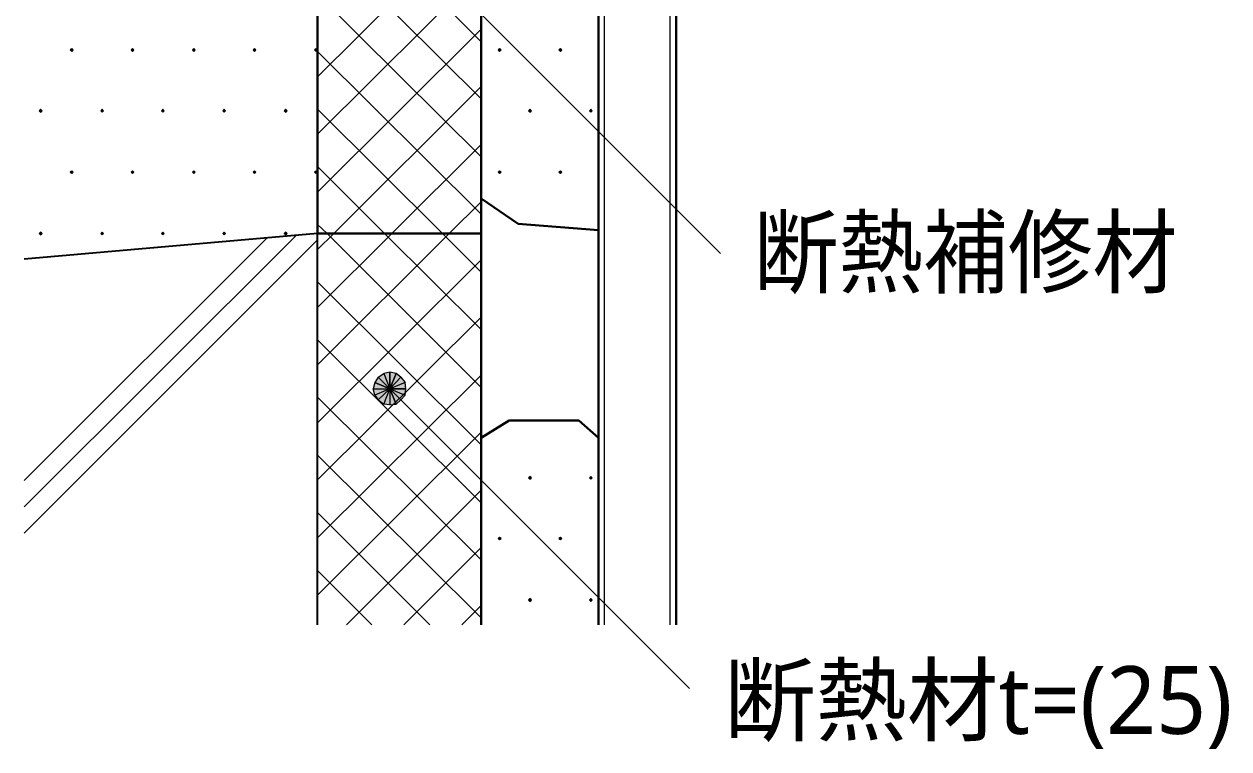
# Model space of a CAD drawing. Header units: millimetres. Extents: x 0 to 420, y 0 to 297.
# Drawn here: x 215.29 to 252.24, y 171.67 to 193.9 of the extents above; entities that cross this region are included whole.
import ezdxf
from ezdxf.enums import TextEntityAlignment as Align

# ---------------------------------------------------------------- set-up
doc = ezdxf.new("R2010")
doc.units = ezdxf.units.MM
doc.styles.add('kst32b', font='NotoSansJP-Variable.ttf')

msp = doc.modelspace()

# ---------------------------------------------------------------- hatches: boundary and pattern name
for points in [[(216.747, 193.146), (216.726, 193.125), (216.704, 193.104), (216.726, 193.082), (216.747, 193.061), (216.768, 193.082), (216.789, 193.104), (216.768, 193.125), (216.747, 193.146)], [(218.609, 193.146), (218.588, 193.125), (218.567, 193.104), (218.588, 193.082), (218.609, 193.061), (218.63, 193.082), (218.652, 193.104), (218.63, 193.125), (218.609, 193.146)], [(220.493, 193.146), (220.472, 193.125), (220.451, 193.104), (220.472, 193.082), (220.493, 193.061), (220.514, 193.082), (220.536, 193.104), (220.514, 193.125), (220.493, 193.146)], [(222.356, 193.146), (222.335, 193.125), (222.313, 193.104), (222.335, 193.082), (222.356, 193.061), (222.377, 193.082), (222.398, 193.104), (222.377, 193.125), (222.356, 193.146)], [(224.24, 193.146), (224.219, 193.125), (224.197, 193.104), (224.219, 193.082), (224.24, 193.061), (224.261, 193.082), (224.282, 193.104), (224.261, 193.125), (224.24, 193.146)], [(229.87, 193.146), (229.849, 193.125), (229.828, 193.104), (229.849, 193.082), (229.87, 193.061), (229.891, 193.082), (229.912, 193.104), (229.891, 193.125), (229.87, 193.146)], [(231.733, 193.146), (231.712, 193.125), (231.69, 193.104), (231.712, 193.082), (231.733, 193.061), (231.754, 193.082), (231.775, 193.104), (231.754, 193.125), (231.733, 193.146)], [(215.794, 191.283), (215.773, 191.262), (215.752, 191.241), (215.773, 191.22), (215.794, 191.198), (215.815, 191.22), (215.837, 191.241), (215.815, 191.262), (215.794, 191.283)], [(217.678, 191.283), (217.657, 191.262), (217.636, 191.241), (217.657, 191.22), (217.678, 191.198), (217.699, 191.22), (217.72, 191.241), (217.699, 191.262), (217.678, 191.283)], [(219.541, 191.283), (219.52, 191.262), (219.498, 191.241), (219.52, 191.22), (219.541, 191.198), (219.562, 191.22), (219.583, 191.241), (219.562, 191.262), (219.541, 191.283)], [(221.425, 191.283), (221.403, 191.262), (221.382, 191.241), (221.403, 191.22), (221.425, 191.198), (221.446, 191.22), (221.467, 191.241), (221.446, 191.262), (221.425, 191.283)], [(223.308, 191.283), (223.287, 191.262), (223.266, 191.241), (223.287, 191.22), (223.308, 191.198), (223.329, 191.22), (223.351, 191.241), (223.329, 191.262), (223.308, 191.283)], [(230.801, 191.283), (230.78, 191.262), (230.759, 191.241), (230.78, 191.22), (230.801, 191.198), (230.822, 191.22), (230.844, 191.241), (230.822, 191.262), (230.801, 191.283)], [(232.664, 191.283), (232.643, 191.262), (232.622, 191.241), (232.643, 191.22), (232.664, 191.198), (232.685, 191.22), (232.706, 191.241), (232.685, 191.262), (232.664, 191.283)], [(216.747, 189.399), (216.726, 189.378), (216.704, 189.357), (216.726, 189.336), (216.747, 189.315), (216.768, 189.336), (216.789, 189.357), (216.768, 189.378), (216.747, 189.399)], [(218.609, 189.399), (218.588, 189.378), (218.567, 189.357), (218.588, 189.336), (218.609, 189.315), (218.63, 189.336), (218.652, 189.357), (218.63, 189.378), (218.609, 189.399)], [(220.493, 189.399), (220.472, 189.378), (220.451, 189.357), (220.472, 189.336), (220.493, 189.315), (220.514, 189.336), (220.536, 189.357), (220.514, 189.378), (220.493, 189.399)], [(222.356, 189.399), (222.335, 189.378), (222.313, 189.357), (222.335, 189.336), (222.356, 189.315), (222.377, 189.336), (222.398, 189.357), (222.377, 189.378), (222.356, 189.399)], [(224.24, 189.399), (224.219, 189.378), (224.197, 189.357), (224.219, 189.336), (224.24, 189.315), (224.261, 189.336), (224.282, 189.357), (224.261, 189.378), (224.24, 189.399)], [(229.87, 189.399), (229.849, 189.378), (229.828, 189.357), (229.849, 189.336), (229.87, 189.315), (229.891, 189.336), (229.912, 189.357), (229.891, 189.378), (229.87, 189.399)], [(231.733, 189.399), (231.712, 189.378), (231.69, 189.357), (231.712, 189.336), (231.733, 189.315), (231.754, 189.336), (231.775, 189.357), (231.754, 189.378), (231.733, 189.399)], [(215.794, 187.515), (215.773, 187.494), (215.752, 187.473), (215.773, 187.452), (215.794, 187.431), (215.815, 187.452), (215.837, 187.473), (215.815, 187.494), (215.794, 187.515)], [(217.678, 187.515), (217.657, 187.494), (217.636, 187.473), (217.657, 187.452), (217.678, 187.431), (217.699, 187.452), (217.72, 187.473), (217.699, 187.494), (217.678, 187.515)], [(219.541, 187.515), (219.52, 187.494), (219.498, 187.473), (219.52, 187.452), (219.541, 187.431), (219.562, 187.452), (219.583, 187.473), (219.562, 187.494), (219.541, 187.515)], [(221.425, 187.515), (221.403, 187.494), (221.382, 187.473), (221.403, 187.452), (221.425, 187.431), (221.446, 187.452), (221.467, 187.473), (221.446, 187.494), (221.425, 187.515)], [(223.308, 187.515), (223.287, 187.494), (223.266, 187.473), (223.287, 187.452), (223.308, 187.431), (223.329, 187.452), (223.351, 187.473), (223.329, 187.494), (223.308, 187.515)], [(226.695, 183.176), (226.504, 183.219), (226.504, 182.711), (226.695, 183.176)], [(230.801, 180.022), (230.78, 180.001), (230.759, 179.98), (230.78, 179.959), (230.801, 179.938), (230.822, 179.959), (230.844, 179.98), (230.822, 180.001), (230.801, 180.022)], [(232.664, 180.022), (232.643, 180.001), (232.622, 179.98), (232.643, 179.959), (232.664, 179.938), (232.685, 179.959), (232.706, 179.98), (232.685, 180.001), (232.664, 180.022)], [(229.87, 178.16), (229.849, 178.139), (229.828, 178.117), (229.849, 178.096), (229.87, 178.075), (229.891, 178.096), (229.912, 178.117), (229.891, 178.139), (229.87, 178.16)], [(231.733, 178.16), (231.712, 178.139), (231.69, 178.117), (231.712, 178.096), (231.733, 178.075), (231.754, 178.096), (231.775, 178.117), (231.754, 178.139), (231.733, 178.16)], [(230.801, 176.276), (230.78, 176.255), (230.759, 176.234), (230.78, 176.212), (230.801, 176.191), (230.822, 176.212), (230.844, 176.234), (230.822, 176.255), (230.801, 176.276)], [(232.664, 176.276), (232.643, 176.255), (232.622, 176.234), (232.643, 176.212), (232.664, 176.191), (232.685, 176.212), (232.706, 176.234), (232.685, 176.255), (232.664, 176.276)]]:
    msp.add_hatch(color=7).paths.add_polyline_path(points)
h = msp.add_hatch(color=7)
h.paths.add_polyline_path([(226.039, 182.901), (225.996, 182.711), (226.504, 182.711), (226.039, 182.901)])
h.paths.add_polyline_path([(225.996, 182.711), (226.504, 182.711), (226.039, 182.52), (225.996, 182.711)])
h.paths.add_polyline_path([(226.504, 182.711), (226.039, 182.52), (226.145, 182.372), (226.504, 182.711)])
h = msp.add_hatch(color=7)
h.paths.add_polyline_path([(226.504, 183.219), (226.314, 183.176), (226.504, 182.711), (226.504, 183.219)])
h.paths.add_polyline_path([(226.314, 183.176), (226.504, 182.711), (226.145, 183.071), (226.314, 183.176)])
h.paths.add_polyline_path([(226.504, 182.711), (226.145, 183.071), (226.039, 182.901), (226.504, 182.711)])
h = msp.add_hatch(color=7)
h.paths.add_polyline_path([(226.991, 182.711), (226.97, 182.901), (226.504, 182.711), (226.991, 182.711)])
h.paths.add_polyline_path([(226.97, 182.901), (226.504, 182.711), (226.843, 183.071), (226.97, 182.901)])
h.paths.add_polyline_path([(226.504, 182.711), (226.843, 183.071), (226.695, 183.176), (226.504, 182.711)])
h = msp.add_hatch(color=7)
h.paths.add_polyline_path([(226.145, 182.372), (226.314, 182.245), (226.504, 182.711), (226.145, 182.372)])
h.paths.add_polyline_path([(226.314, 182.245), (226.504, 182.711), (226.504, 182.224), (226.314, 182.245)])
h.paths.add_polyline_path([(226.504, 182.711), (226.504, 182.224), (226.695, 182.245), (226.504, 182.711)])
h = msp.add_hatch(color=7)
h.paths.add_polyline_path([(226.695, 182.245), (226.843, 182.372), (226.504, 182.711), (226.695, 182.245)])
h.paths.add_polyline_path([(226.843, 182.372), (226.504, 182.711), (226.97, 182.52), (226.843, 182.372)])
h.paths.add_polyline_path([(226.504, 182.711), (226.97, 182.52), (226.991, 182.711), (226.504, 182.711)])

# ---------------------------------------------------------------- linework, layer by layer
at = {"lineweight": 30}
for points in [[(229.299, 175.472), (229.299, 208.026), (231.288, 208.026), (231.288, 209.232)], [(232.897, 175.472), (232.897, 206.227), (235.289, 206.227), (235.289, 175.472)], [(229.299, 175.472), (229.299, 204.216)], [(224.282, 187.473), (224.282, 197.887)], [(229.299, 188.553), (230.442, 187.77), (232.897, 187.579)], [(224.282, 187.473), (229.299, 187.473)], [(229.299, 181.208), (230.166, 181.737), (232.304, 181.737), (232.897, 181.208)]]:
    msp.add_lwpolyline(points, dxfattribs=at)
at = {"lineweight": 13}
for points in [[(233.087, 175.472), (233.087, 206.227)], [(235.098, 175.472), (235.098, 206.227)], [(229.299, 193.357), (224.282, 198.353)], [(224.282, 192.278), (229.299, 197.273)], [(229.299, 191.601), (224.282, 196.596)], [(227.457, 196.067), (236.643, 186.859)], [(224.282, 190.521), (229.299, 195.516)], [(229.299, 189.823), (224.282, 194.818)], [(224.282, 188.743), (229.299, 193.738)], [(229.299, 188.066), (224.282, 193.061)], [(224.282, 186.986), (224.79, 187.473), (229.299, 191.982)], [(229.299, 186.288), (228.113, 187.473), (224.282, 191.283)], [(224.282, 185.208), (226.568, 187.473), (229.299, 190.204)], [(229.299, 184.531), (226.335, 187.473), (224.282, 189.526)], [(224.282, 183.451), (228.325, 187.473), (229.299, 188.447)], [(229.299, 182.753), (224.578, 187.473), (224.282, 187.748)], [(215.286, 179.091), (223.626, 187.41)], [(215.286, 179.896), (222.737, 187.346)], [(215.286, 178.287), (224.282, 187.283)], [(224.282, 181.673), (229.299, 186.669)], [(229.299, 180.996), (224.282, 185.991)], [(224.282, 179.917), (229.299, 184.912)], [(229.299, 179.218), (224.282, 184.213)], [(224.282, 178.139), (229.299, 183.134)], [(226.504, 182.711), (235.691, 173.524)], [(229.299, 177.461), (224.282, 182.457)], [(224.282, 176.382), (229.299, 181.377)], [(229.299, 175.683), (224.282, 180.679)], [(225.171, 175.472), (229.299, 179.599)], [(227.732, 175.472), (224.282, 178.922)], [(226.928, 175.472), (229.299, 177.842)], [(225.954, 175.472), (224.282, 177.144)], [(228.706, 175.472), (229.299, 176.064)]]:
    msp.add_lwpolyline(points, dxfattribs=at)
at = {"lineweight": 0}
for points in [[(216.747, 193.146), (216.726, 193.125), (216.704, 193.104), (216.726, 193.082), (216.747, 193.061), (216.768, 193.082), (216.789, 193.104), (216.768, 193.125)], [(218.609, 193.146), (218.588, 193.125), (218.567, 193.104), (218.588, 193.082), (218.609, 193.061), (218.63, 193.082), (218.652, 193.104), (218.63, 193.125)], [(220.493, 193.146), (220.472, 193.125), (220.451, 193.104), (220.472, 193.082), (220.493, 193.061), (220.514, 193.082), (220.536, 193.104), (220.514, 193.125)], [(222.356, 193.146), (222.335, 193.125), (222.313, 193.104), (222.335, 193.082), (222.356, 193.061), (222.377, 193.082), (222.398, 193.104), (222.377, 193.125)], [(224.24, 193.146), (224.219, 193.125), (224.197, 193.104), (224.219, 193.082), (224.24, 193.061), (224.261, 193.082), (224.282, 193.104), (224.261, 193.125)], [(229.87, 193.146), (229.849, 193.125), (229.828, 193.104), (229.849, 193.082), (229.87, 193.061), (229.891, 193.082), (229.912, 193.104), (229.891, 193.125)], [(231.733, 193.146), (231.712, 193.125), (231.69, 193.104), (231.712, 193.082), (231.733, 193.061), (231.754, 193.082), (231.775, 193.104), (231.754, 193.125)], [(215.794, 191.283), (215.773, 191.262), (215.752, 191.241), (215.773, 191.22), (215.794, 191.198), (215.815, 191.22), (215.837, 191.241), (215.815, 191.262)], [(217.678, 191.283), (217.657, 191.262), (217.636, 191.241), (217.657, 191.22), (217.678, 191.198), (217.699, 191.22), (217.72, 191.241), (217.699, 191.262)], [(219.541, 191.283), (219.52, 191.262), (219.498, 191.241), (219.52, 191.22), (219.541, 191.198), (219.562, 191.22), (219.583, 191.241), (219.562, 191.262)], [(221.425, 191.283), (221.403, 191.262), (221.382, 191.241), (221.403, 191.22), (221.425, 191.198), (221.446, 191.22), (221.467, 191.241), (221.446, 191.262)], [(223.308, 191.283), (223.287, 191.262), (223.266, 191.241), (223.287, 191.22), (223.308, 191.198), (223.329, 191.22), (223.351, 191.241), (223.329, 191.262)], [(230.801, 191.283), (230.78, 191.262), (230.759, 191.241), (230.78, 191.22), (230.801, 191.198), (230.822, 191.22), (230.844, 191.241), (230.822, 191.262)], [(232.664, 191.283), (232.643, 191.262), (232.622, 191.241), (232.643, 191.22), (232.664, 191.198), (232.685, 191.22), (232.706, 191.241), (232.685, 191.262)], [(216.747, 189.399), (216.726, 189.378), (216.704, 189.357), (216.726, 189.336), (216.747, 189.315), (216.768, 189.336), (216.789, 189.357), (216.768, 189.378)], [(218.609, 189.399), (218.588, 189.378), (218.567, 189.357), (218.588, 189.336), (218.609, 189.315), (218.63, 189.336), (218.652, 189.357), (218.63, 189.378)], [(220.493, 189.399), (220.472, 189.378), (220.451, 189.357), (220.472, 189.336), (220.493, 189.315), (220.514, 189.336), (220.536, 189.357), (220.514, 189.378)], [(222.356, 189.399), (222.335, 189.378), (222.313, 189.357), (222.335, 189.336), (222.356, 189.315), (222.377, 189.336), (222.398, 189.357), (222.377, 189.378)], [(224.24, 189.399), (224.219, 189.378), (224.197, 189.357), (224.219, 189.336), (224.24, 189.315), (224.261, 189.336), (224.282, 189.357), (224.261, 189.378)], [(229.87, 189.399), (229.849, 189.378), (229.828, 189.357), (229.849, 189.336), (229.87, 189.315), (229.891, 189.336), (229.912, 189.357), (229.891, 189.378)], [(231.733, 189.399), (231.712, 189.378), (231.69, 189.357), (231.712, 189.336), (231.733, 189.315), (231.754, 189.336), (231.775, 189.357), (231.754, 189.378)], [(215.794, 187.515), (215.773, 187.494), (215.752, 187.473), (215.773, 187.452), (215.794, 187.431), (215.815, 187.452), (215.837, 187.473), (215.815, 187.494)], [(217.678, 187.515), (217.657, 187.494), (217.636, 187.473), (217.657, 187.452), (217.678, 187.431), (217.699, 187.452), (217.72, 187.473), (217.699, 187.494)], [(219.541, 187.515), (219.52, 187.494), (219.498, 187.473), (219.52, 187.452), (219.541, 187.431), (219.562, 187.452), (219.583, 187.473), (219.562, 187.494)], [(221.425, 187.515), (221.403, 187.494), (221.382, 187.473), (221.403, 187.452), (221.425, 187.431), (221.446, 187.452), (221.467, 187.473), (221.446, 187.494)], [(223.308, 187.515), (223.287, 187.494), (223.266, 187.473), (223.287, 187.452), (223.308, 187.431), (223.329, 187.452), (223.351, 187.473), (223.329, 187.494)], [(226.039, 182.901), (225.996, 182.711), (226.504, 182.711)], [(226.504, 182.711), (226.145, 183.071), (226.039, 182.901)], [(226.314, 183.176), (226.504, 182.711), (226.145, 183.071)], [(226.504, 183.219), (226.314, 183.176), (226.504, 182.711)], [(226.695, 183.176), (226.504, 183.219), (226.504, 182.711)], [(226.504, 182.711), (226.843, 183.071), (226.695, 183.176)], [(226.97, 182.901), (226.504, 182.711), (226.843, 183.071)], [(226.991, 182.711), (226.97, 182.901), (226.504, 182.711)], [(225.996, 182.711), (226.504, 182.711), (226.039, 182.52)], [(226.504, 182.711), (226.039, 182.52), (226.145, 182.372)], [(226.145, 182.372), (226.314, 182.245), (226.504, 182.711)], [(226.314, 182.245), (226.504, 182.711), (226.504, 182.224)], [(226.504, 182.711), (226.504, 182.224), (226.695, 182.245)], [(226.695, 182.245), (226.843, 182.372), (226.504, 182.711)], [(226.843, 182.372), (226.504, 182.711), (226.97, 182.52)], [(226.504, 182.711), (226.97, 182.52), (226.991, 182.711)], [(230.801, 180.022), (230.78, 180.001), (230.759, 179.98), (230.78, 179.959), (230.801, 179.938), (230.822, 179.959), (230.844, 179.98), (230.822, 180.001)], [(232.664, 180.022), (232.643, 180.001), (232.622, 179.98), (232.643, 179.959), (232.664, 179.938), (232.685, 179.959), (232.706, 179.98), (232.685, 180.001)], [(229.87, 178.16), (229.849, 178.139), (229.828, 178.117), (229.849, 178.096), (229.87, 178.075), (229.891, 178.096), (229.912, 178.117), (229.891, 178.139)], [(231.733, 178.16), (231.712, 178.139), (231.69, 178.117), (231.712, 178.096), (231.733, 178.075), (231.754, 178.096), (231.775, 178.117), (231.754, 178.139)], [(230.801, 176.276), (230.78, 176.255), (230.759, 176.234), (230.78, 176.212), (230.801, 176.191), (230.822, 176.212), (230.844, 176.234), (230.822, 176.255)], [(232.664, 176.276), (232.643, 176.255), (232.622, 176.234), (232.643, 176.212), (232.664, 176.191), (232.685, 176.212), (232.706, 176.234), (232.685, 176.255)]]:
    msp.add_lwpolyline(points, close=True, dxfattribs=at)
at = {"lineweight": 25}
for points in [[(224.282, 187.473), (215.286, 186.69)], [(224.282, 175.472), (224.282, 187.473)]]:
    msp.add_lwpolyline(points, dxfattribs=at)

# ---------------------------------------------------------------- texts
at = {"style": 'kst32b'}
for s, p, p2 in [('断熱補修材', (237.659, 185.864), (250.654, 185.864)), ('断熱材t=(25)', (236.749, 172.127), (252.343, 172.127))]:
    msp.add_text(s, height=2.0791, dxfattribs=at).set_placement(p, p2, align=Align.FIT)

doc.saveas('drawing.dxf')
